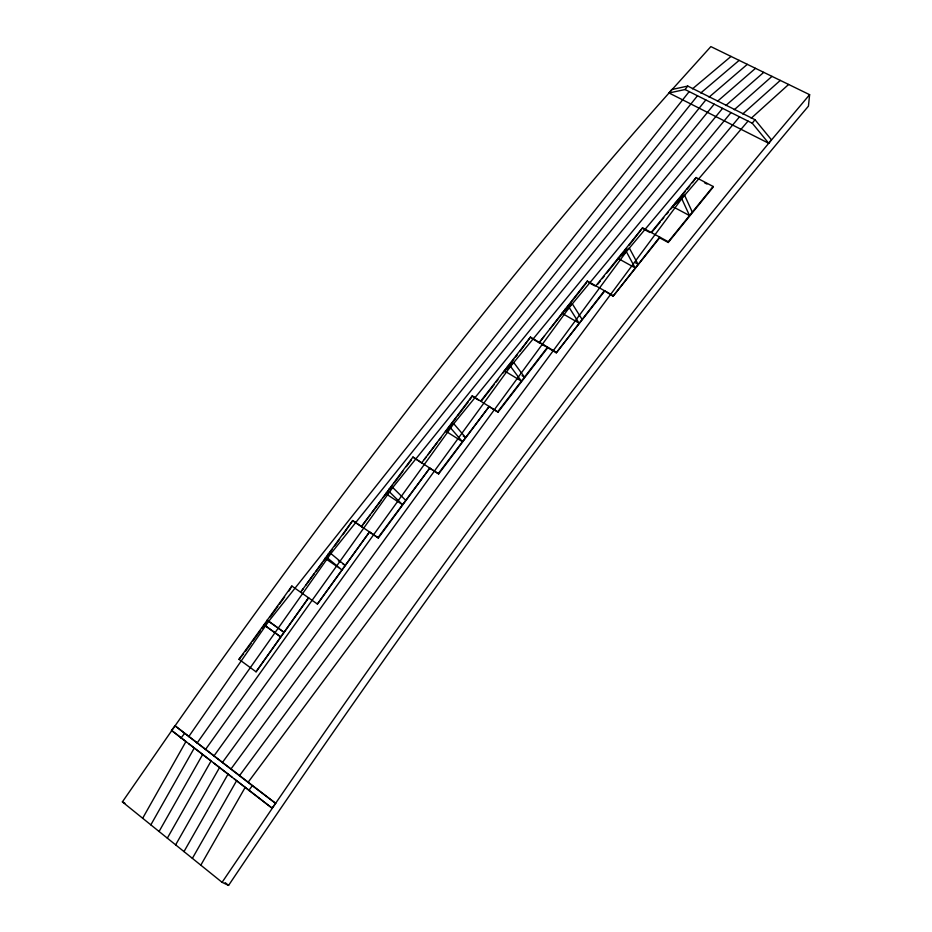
<?xml version="1.0" encoding="UTF-8"?>
<svg xmlns="http://www.w3.org/2000/svg" width="932" height="932" viewBox="0 0 932 932"><rect width="100%" height="100%" fill="white"/><g stroke="black" fill="none" stroke-linecap="round" stroke-linejoin="round"><path stroke-width="1.4" d="M480.796 401.028L530.483 337.081L556.276 352.844L604.414 290.702L613.07 296.248L659.67 237.101L659.646 237.823L668.244 242.495L668.291 241.749L642.579 227.816L629.228 245.116M668.244 242.495L713.062 187.239L713.131 186.47L696.087 177.546L692.464 182.672M809.617 94.68L768.725 143.272L669.025 92.979L710.86 46.6L809.617 94.68L808.44 106.143A1531.684 207.347 -56.2 0 0 228.573 885.4L222.084 882.324L122.383 801.893L175.065 725.818A1515.234 259.632 -55.7 0 1 669.025 92.979L671.692 89.554L687.746 86.07L754.978 119.692L771.381 139.718L768.725 143.272A1544.406 210.749 -56.2 0 0 275.616 803.337L272.051 808.114L171.5 730.385L175.065 725.818L275.616 803.337L222.084 882.324M142.666 818.249L185.876 741.674M150.844 824.855L194.217 748.116M159.069 831.484L202.594 754.594M167.329 838.159L211.016 761.106M175.635 844.858L219.486 767.642M183.988 851.592L228.025 774.143M192.376 858.36L236.577 780.76M200.811 865.164L245.174 787.4M188.718 736.641L268.521 621.562L689.191 91.604M197.06 743.084L330.883 553.573L697.486 95.763M205.448 749.549L392.733 487.518L705.815 99.945M256.055 671.809L308.574 597.808L256.055 671.809L238.988 659.32L291.879 586.053L317.393 604.041L369.561 531.881L317.393 604.041M243.601 653.833L238.988 659.32M245.267 651.538L251.069 643.488M252.735 641.181L260.203 630.836M261.857 628.541L266.004 622.786M270.245 616.914L277.876 606.348M279.577 603.994L284.656 596.946M288.897 591.074L291.879 586.053M213.882 756.05L453.744 423.711L714.18 104.139M222.352 762.586L510.55 366.416L722.58 108.357M230.868 769.145L569.231 307.595L731.026 112.586M378.066 537.554L429.897 467.957L378.357 537.974L352.715 520.545L300.617 592.228L303.168 588.768M305.719 585.296L314.224 573.728M315.925 571.421L321.878 563.324M323.579 561.006L332.025 549.519M334.553 546.094L339.598 539.232M342.964 534.665L352.715 520.545M239.431 775.75L626.362 251.652L739.507 116.838M248.04 782.379L681.758 198.702L748.023 121.102M438.448 473.421L489.312 406.317L438.681 473.922L412.934 457.053L361.441 526.592L370.132 515.012M371.868 512.693L381.409 499.948M383.145 497.63L392.628 484.978M394.353 482.683L402.915 471.254M406.34 466.676L411.49 459.814M248.728 790.511L252.351 785.711L175.065 725.818M768.725 143.272L752.287 123.245L754.978 119.692M547.678 347.776L498.061 412.13L472.279 395.82L421.648 462.959M424.305 459.499L426.064 457.181M427.835 454.874L437.539 442.152M439.298 439.834L441.069 437.527M445.473 431.737L455.946 418.025M457.682 415.754L468.12 402.065M469.856 399.781L472.279 395.82M497.909 411.571L547.562 347.158M180.936 738.097L184.559 733.437M669.025 92.979L685.055 89.53L687.746 86.07M481.856 400.445L494.368 384.345M496.15 382.05L497.933 379.743M503.292 372.847L513.893 359.204M515.652 356.944L517.411 354.684M520.044 351.282L530.483 337.081M556.276 352.844L604.46 291.378M544.533 335.881L539.115 342.72L587.311 281.033L613.046 295.549M549.938 329.043L565.223 309.715M566.994 307.478L568.765 305.23M570.535 302.993L586.484 282.815M613.07 296.248L659.646 237.823M595.863 285.833L642.579 227.816M597.715 284.272L600.429 280.905M602.235 278.645L604.053 276.396M606.767 273.029L623.007 252.852M624.778 250.638L626.56 248.436M668.291 241.749L713.131 186.47M651.119 232.418L696.087 177.546M652.004 232.056L660.159 222.096M661.976 219.882L663.794 217.669M666.52 214.348L668.326 212.135M671.052 208.815L685.346 191.363M687.129 189.196L689.797 185.934M751.227 118.213L788.623 84.463M742.722 113.96L780.294 80.408M734.265 109.731L771.999 76.366M725.83 105.514L763.739 72.347M717.442 101.308L755.503 68.339M709.089 97.138L747.313 64.343M700.771 92.979L739.158 60.37M692.488 88.831L731.026 56.421M675.211 203.025L684.577 195.254L692.313 212.135M620.875 254.762L629.31 247.994L638.012 264.257L635.566 262.894M564.874 309.401L572.271 303.75L581.999 319.292M507.381 366.824L513.683 362.385L524.471 377.111L522.037 375.643M448.607 426.833L453.744 423.711L465.651 437.539L463.216 436.013M388.819 489.242L392.733 487.518L405.758 500.368M328.25 553.794L330.883 553.573L345.073 565.351L342.825 563.813M685.055 89.53L752.287 123.245M704.545 182.777L706.98 184.058M122.383 801.893L124.911 803.233M643.791 229.202L649.895 232.511M588.593 282.384L594.698 285.844M539.022 342.079L556.183 352.214M531.822 338.409L539.139 342.731M541.562 344.164L544.02 345.609M472.477 396.368L478.547 400.108M489.498 406.853L498.061 412.13M421.672 462.983L412.934 457.053M430.141 468.435L438.681 473.922M353.053 520.953L362.665 527.419M369.887 532.277L378.357 537.974M338.351 560.726L340.588 562.264M252.351 785.711L275.616 803.337M171.5 730.385L186.353 741.86M188.637 743.631L211.494 761.293M213.778 763.063L232.056 777.195M234.34 778.966L272.051 808.114M225.171 882.662L228.573 885.4M587.311 281.033L587.37 281.697M681.758 198.702L672.415 206.438L689.529 215.572L681.758 198.702M626.362 251.652L617.974 258.374L635.111 267.892L626.362 251.652M569.231 307.595L561.868 313.199L579.005 323.113L569.231 307.595M510.55 366.416L504.282 370.796L521.384 381.118L510.55 366.416M450.54 427.916L445.449 430.98L462.482 441.721L450.54 427.916M389.46 491.886L385.592 493.541L402.531 504.701L389.46 491.886M327.575 558.082L324.988 558.233L341.799 569.813L327.575 558.082M280.579 636.789L263.919 624.778L280.579 636.789M283.876 632.211L267.216 620.223L283.876 632.211"/></g></svg>
